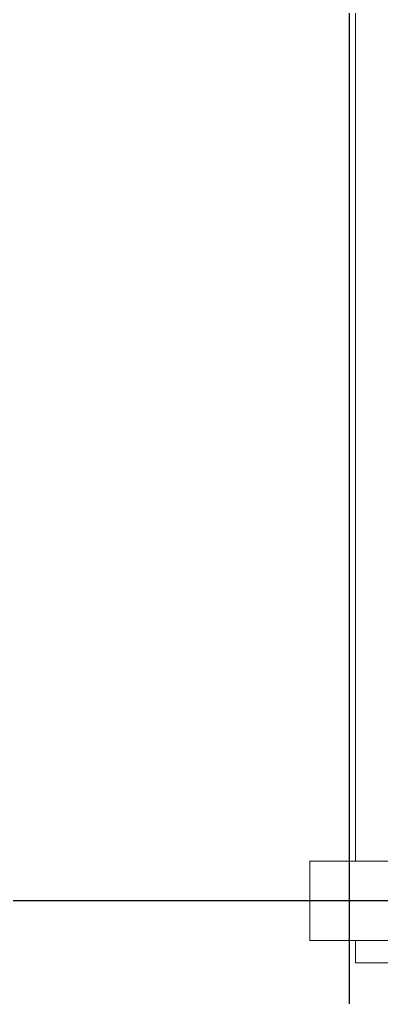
# Model space of a CAD drawing. Header units: metres. Extents: x -18745 to 220762, y -1579758 to -1356048.
# Drawn here: x 112808 to 115226, y -1404933 to -1398404 of the extents above; entities that cross this region are included whole.
import ezdxf

# ---------------------------------------------------------------- set-up
doc = ezdxf.new("R2010")
doc.units = ezdxf.units.M
doc.layers.get('0').update_dxf_attribs({"lineweight": 0})
doc.layers.add('A-100 - Copy$0$axes', color=8, linetype='Continuous')
doc.layers.add('A-100 - Copy$0$Structure', color=8, linetype='Continuous', lineweight=9)
doc.layers.add('A-100 - Copy$0$Walls', color=8, linetype='Continuous', lineweight=0)

# ---------------------------------------------------------------- blocks, each defined once
blk = doc.blocks.new('A-100 - Copy')
at = {"layer": 'A-100 - Copy$0$axes'}
for p, q in [((115013.3, -1477297.4, 0), (115013.3, -1366771.9, 0)), ((178940.3, -1404287.7, 2.4), (95748.8, -1404287.7, 2.4))]:
    blk.add_line(p, q, dxfattribs=at)
at = {"layer": 'A-100 - Copy$0$Structure', "elevation": 2.4}
blk.add_lwpolyline([(114748.3, -1404552.7), (115278.3, -1404552.7), (115278.3, -1404022.7), (114748.3, -1404022.7)], close=True, dxfattribs=at)
at = {"layer": 'A-100 - Copy$0$Walls'}
for p, q in [((115053.3, -1397352.7, 2.4), (115053.3, -1404022.7, 2.4)), ((115053.3, -1404552.7, 2.4), (115053.3, -1404702.7, 2.4)), ((115053.3, -1404702.7, 2.4), (115278.3, -1404702.7, 2.4))]:
    blk.add_line(p, q, dxfattribs=at)

msp = doc.modelspace()

# ---------------------------------------------------------------- block references
msp.add_blockref('A-100 - Copy', (0, 0))

doc.saveas('drawing.dxf')
